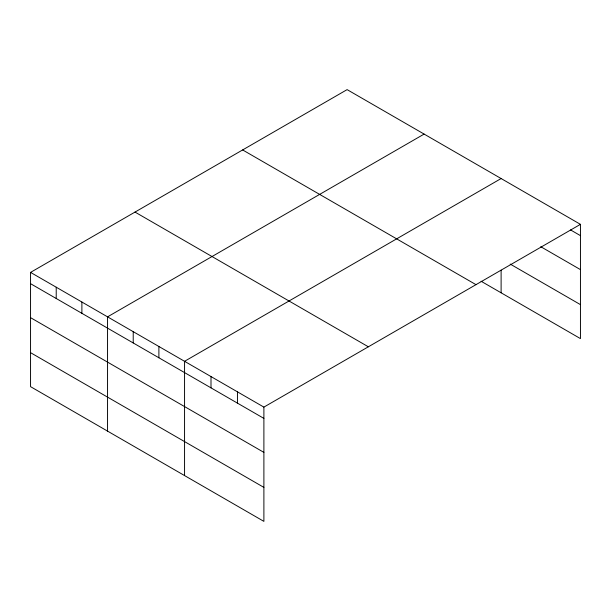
<?xml version="1.0" encoding="UTF-8"?>
<svg xmlns="http://www.w3.org/2000/svg" width="611" height="611" viewBox="0 0 611 611"><rect width="100%" height="100%" fill="white"/><g stroke="black" fill="none" stroke-linecap="round" stroke-linejoin="round"><path stroke-width="0.92" d="M580.45 224.344L347.109 89.626L30.55 272.391L30.55 386.656L263.891 521.374L263.891 407.109L580.45 224.344L580.45 338.609L481.063 281.228M424.11 134.084L107.551 316.849L107.551 431.114M501.112 178.542L184.56 361.307L184.56 475.572M570.537 229.912L580.45 235.64M540.781 246.714L580.45 269.619M510.2 264.074L580.45 304.629M242.643 149.939L475.984 284.657M135.016 212.078L368.357 346.796M30.55 272.391L263.891 407.109M30.55 283.68L263.891 418.398M30.55 317.659L263.891 452.384M30.55 352.669L263.891 487.395M501.112 270.154L501.112 292.806M237.45 391.842L237.45 403.13M211.001 376.575L211.001 387.863M158.891 346.483L158.891 357.779M133.221 331.666L133.221 342.954M81.889 302.025L81.889 313.321M56.22 287.208L56.22 298.496"/></g></svg>
